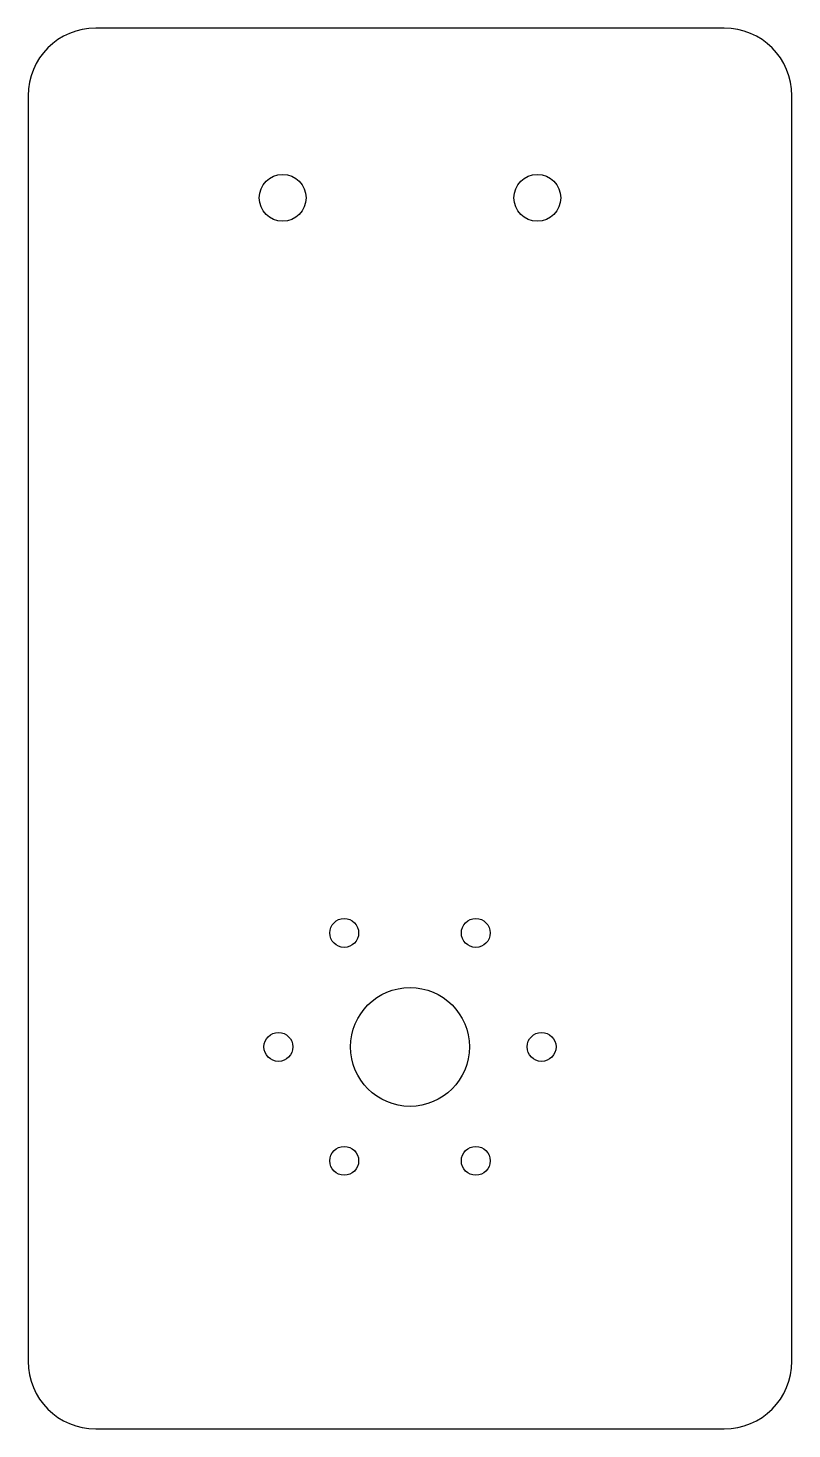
# Model space of a CAD drawing. Header units: millimetres. Extents: x -145 to -55, y 30 to 195.
import ezdxf

# ---------------------------------------------------------------- set-up
doc = ezdxf.new("R2010")
doc.units = ezdxf.units.MM

msp = doc.modelspace()

# ---------------------------------------------------------------- linework, layer by layer
for p, q in [((-63, 195), (-137, 195)), ((-145, 187), (-145, 38)), ((-55, 38), (-55, 187)), ((-137, 30), (-63, 30))]:
    msp.add_line(p, q)
for centre, radius in [((-115, 175), 2.75), ((-85, 175), 2.75), ((-107.75, 88.42), 1.7), ((-92.25, 88.42), 1.7), ((-100, 75), 7), ((-115.5, 75), 1.7), ((-84.5, 75), 1.7), ((-107.75, 61.58), 1.7), ((-92.25, 61.58), 1.7)]:
    msp.add_circle(centre, radius)
for centre, start, end in [((-137, 187), 90, 180), ((-63, 187), 0, 90), ((-137, 38), 180, 270), ((-63, 38), 270, 360)]:
    msp.add_arc(centre, 8, start, end)

doc.saveas('drawing.dxf')
